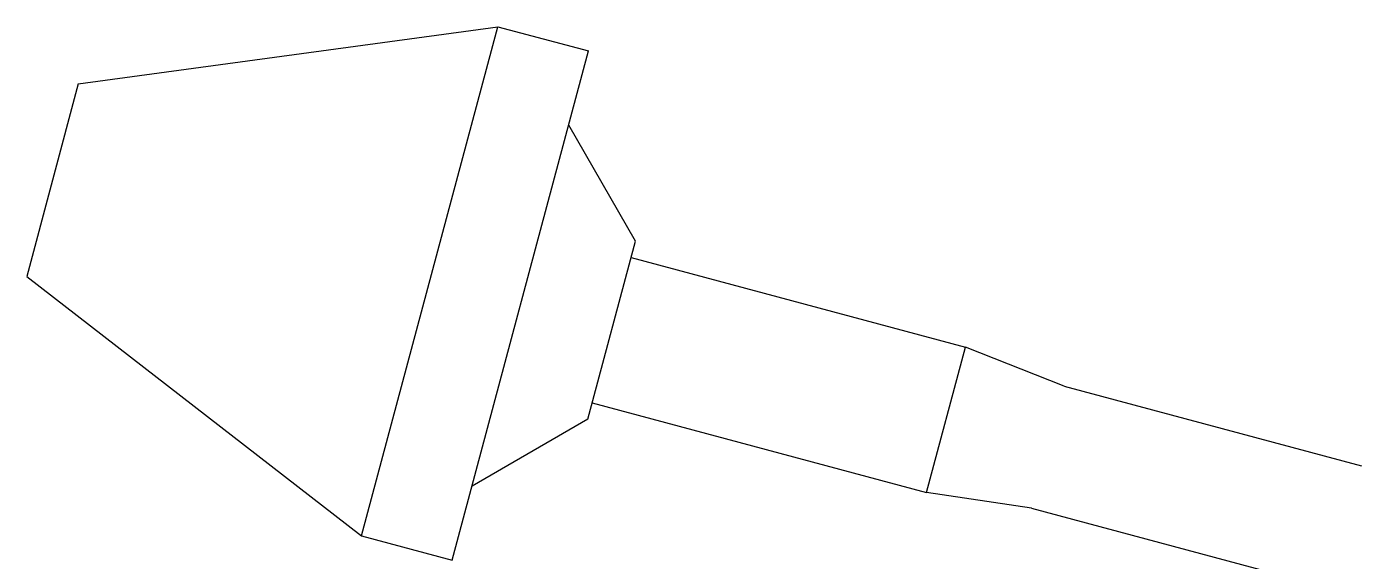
# Model space of a CAD drawing. Header units: metres. Extents: x 0 to 63075, y 0 to 44550.
# Drawn here: x 52357.12 to 52390.95, y 40463.63 to 40477.16 of the extents above; entities that cross this region are included whole.
import ezdxf

# ---------------------------------------------------------------- set-up
doc = ezdxf.new("R2010")
doc.units = ezdxf.units.M
doc.header["$LTSCALE"] = 75
for name, color, linetype in [('GSB', 7, 'Continuous'), ('ML6', 1, 'Continuous'), ('SL1', 8, 'Continuous')]:
    doc.layers.add(name, color=color, linetype=linetype)

# ---------------------------------------------------------------- blocks, each defined once
blk = doc.blocks.new('A$C6bae614f')
at = {"layer": 'SL1'}
for p, q in [((362827.51, 44353.38), (362898.36, 44363.01)), ((362875.34, 44277.14), (362898.36, 44363.01)), ((362898.36, 44363.01), (362913.64, 44358.92)), ((362890.63, 44273.05), (362913.64, 44358.92)), ((362827.51, 44353.38), (362818.81, 44320.91)), ((362921.57, 44326.87), (362910.29, 44346.4)), ((362913.52, 44296.84), (362921.57, 44326.87)), ((362920.83, 44324.12), (362977.26, 44309)), ((362818.81, 44320.91), (362875.34, 44277.14)), ((362970.68, 44284.46), (362977.26, 44309)), ((362993.9, 44302.42), (362977.26, 44309)), ((362993.9, 44302.42), (363044.08, 44288.97)), ((362914.25, 44299.59), (362970.68, 44284.46)), ((362913.52, 44296.84), (362893.98, 44285.56)), ((362988.39, 44281.84), (362970.68, 44284.46)), ((362988.39, 44281.84), (363038.56, 44268.39)), ((362875.34, 44277.14), (362890.63, 44273.05))]:
    blk.add_line(p, q, dxfattribs=at)
blk = doc.blocks.new('zw$15D4')
at = {"layer": 'ML6', "xscale": 0.2502808837766805, "yscale": 0.2502808837766805, "zscale": 0.2502808837766805}
blk.add_blockref('A$C6bae614f', (-85544.744, -3177.336), dxfattribs=at)

msp = doc.modelspace()

# ---------------------------------------------------------------- block references
at = {"layer": 'GSB', "xscale": 0.6000000000000068, "yscale": 0.6000000000000068, "zscale": 0.6000000000000068}
msp.add_blockref('zw$15D4', (49200, 35721.635), dxfattribs=at)

doc.saveas('drawing.dxf')
